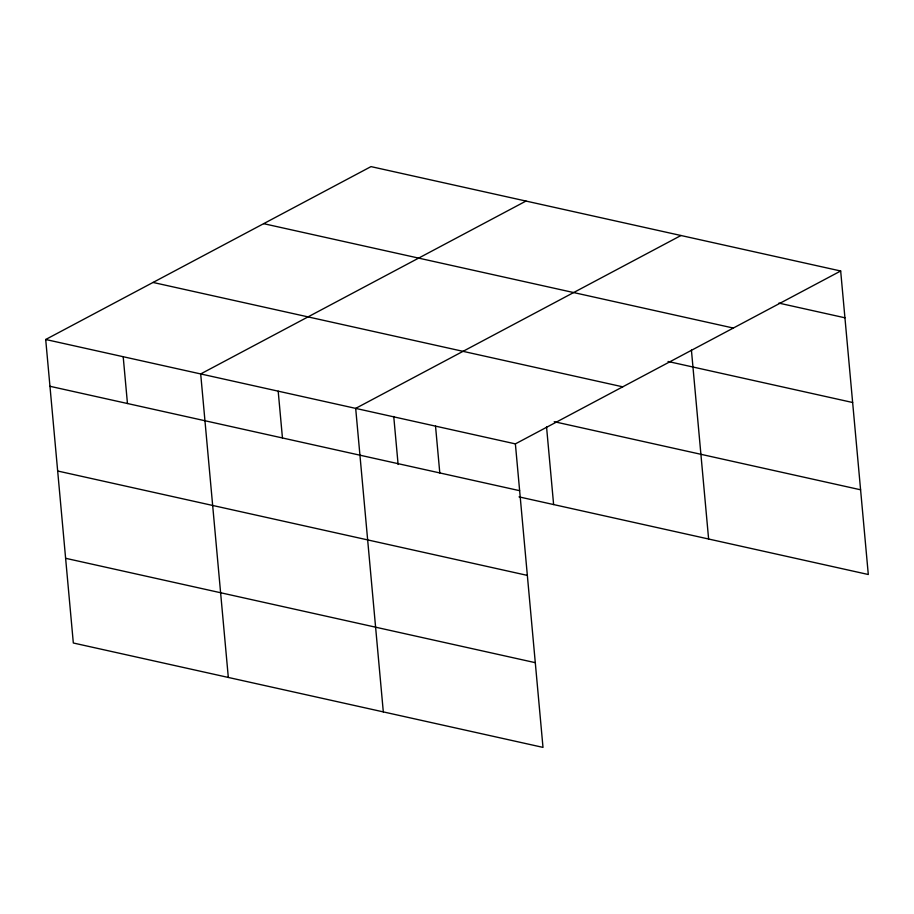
<?xml version="1.0" encoding="UTF-8"?>
<svg xmlns="http://www.w3.org/2000/svg" width="914" height="914" viewBox="0 0 914 914"><rect width="100%" height="100%" fill="white"/><g stroke="black" fill="none" stroke-linecap="round" stroke-linejoin="round"><path stroke-width="1.37" d="M840.674 271.001L515.382 443.884L542.996 747.389L73.326 642.999L45.7 339.494L371.004 166.611L840.674 271.001L868.3 574.506L519.015 496.873M525.996 201.057L200.692 373.94L228.317 677.445M680.987 235.504L355.683 408.387L383.309 711.892M778.854 303.105L844.936 317.798M263.655 223.667L733.325 328.046M668.043 361.487L852.648 402.503M153.049 282.449L622.731 386.828M554.215 421.697L860.588 489.79M45.7 339.494L515.382 443.884M49.962 386.291L519.632 490.681M57.673 471.007L527.344 575.397M65.614 558.294L535.284 662.673M691.418 350.073L708.613 539.009M546.549 426.907L553.621 504.562M435.532 426.141L439.794 472.938M393.74 416.464L398.116 464.472M278.187 391.169L282.449 437.966M123.196 356.723L127.457 403.52"/></g></svg>
